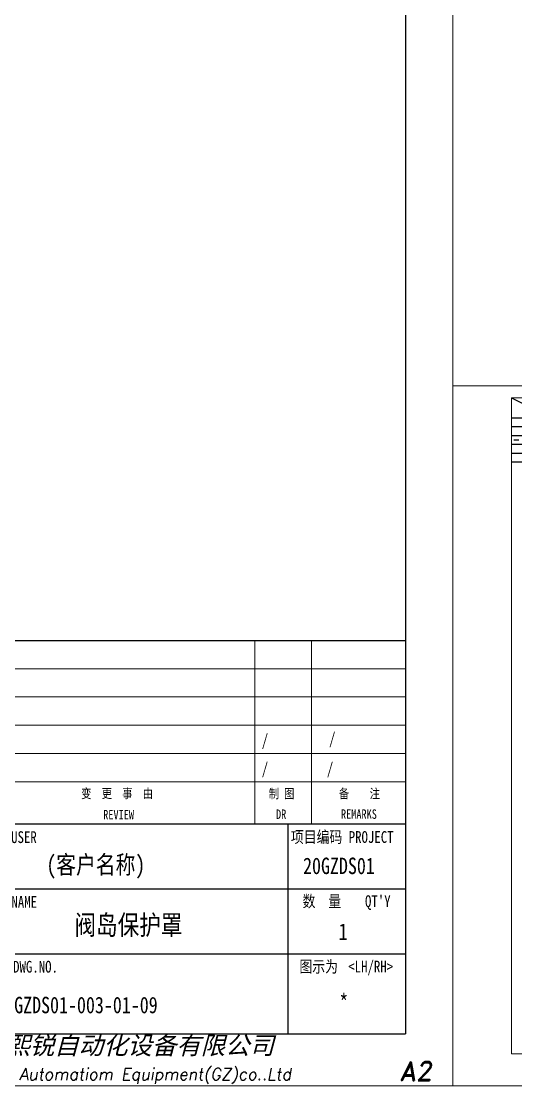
# Model space of a CAD drawing. Header units: inches. Extents: x 269 to 10986, y 1043 to 4337.
# Drawn here: x 5854.7 to 6064.6, y 3497.4 to 3949.1 of the extents above; entities that cross this region are included whole.
import ezdxf
from ezdxf.enums import TextEntityAlignment as Align

# ---------------------------------------------------------------- set-up
doc = ezdxf.new("R2010")
doc.units = ezdxf.units.IN
doc.header["$MEASUREMENT"] = 0
for name, color, linetype in [('图\\M+19E79\\M+195B6\\M+18E9A', 7, 'Continuous'), ('图号', 7, 'Continuous'), ('图名', 7, 'Continuous'), ('数量', 7, 'Continuous')]:
    doc.layers.add(name, color=color, linetype=linetype)
doc.layers.add('图框', color=7, linetype='Continuous', lineweight=18)
doc.layers.add('打印', color=7, linetype='Continuous', lineweight=15, plot=False)
doc.layers.add('打印-禁用', color=7, linetype='Continuous', lineweight=15, plot=False)
doc.styles.add('STYLE1', font='')
doc.styles.add('国标', font='simfang.ttf', dxfattribs={"width": 0.8})
doc.styles.add('标题\\M+18E9A', font='romand.shx', dxfattribs={"oblique": 10, "bigfont": 'bigfont.shx'})
doc.styles.get('STYLE1').set_extended_font_data('SimSun')

# ---------------------------------------------------------------- blocks, each defined once
blk = doc.blocks.new('GZDEH零件A2图框V02版')
at = {"layer": '图\\M+19E79\\M+195B6\\M+18E9A', "linetype": 'Continuous'}
for p, q in [((584, 410), (584, 11)), ((469, 94.5), (584, 94.5)), ((20, 11), (584, 11))]:
    blk.add_line(p, q, dxfattribs=at)
at = {"layer": '图\\M+19E79\\M+195B6\\M+18E9A', "color": 7}
blk.add_line((584, 55.5), (404, 55.5), dxfattribs=at)
at = {"layer": '图\\M+19E79\\M+195B6\\M+18E9A', "color": 9}
for p, q in [((584, 55.5), (404, 55.5)), ((559, 55.5), (559, 11)), ((493.5, 41.75), (584, 41.75)), ((493.5, 28), (584, 28))]:
    blk.add_line(p, q, dxfattribs=at)
at = {"layer": '图框', "color": 9}
for p, q in [((552, 55.5), (552, 94.5)), ((564, 94.5), (564, 55.5)), ((469, 88.5), (584, 88.5)), ((469, 82.5), (584, 82.5)), ((469, 76.5), (584, 76.5)), ((469, 70.5), (584, 70.5)), ((469, 64.5), (584, 64.5))]:
    blk.add_line(p, q, dxfattribs=at)
at = {"layer": '打印-禁用', "linetype": 'Continuous'}
for p, q in [((594, 0), (594, 420)), ((0, 0), (594, 0))]:
    blk.add_line(p, q, dxfattribs=at)
at = {"layer": '图\\M+19E79\\M+195B6\\M+18E9A', "color": 9, "style": '国标', "width": 0.8}
for s, p in [('项目编码 PROJECT', (559.64, 51.53)), ('数  量', (562.12, 37.91)), ('NAME', (500.31, 37.75)), ("QT'Y ", (575.37, 37.91)), ('DWG.NO.', (500.67, 24)), ('图示为', (561.45, 24.03)), ('<LH/RH>', (571.82, 24.03))]:
    blk.add_text(s, height=2.5, dxfattribs=at).set_placement(p)
blk.add_text('USER', height=2.5, dxfattribs=at).set_placement((502.97, 51.5), align=Align.CENTER)
at = {"layer": '图\\M+19E79\\M+195B6\\M+18E9A', "color": 7, "lineweight": -3, "style": 'STYLE1', "oblique": 15}
blk.add_text('广州熙锐自动化设备有限公司 ', height=3.8, dxfattribs=at).set_placement((488.67, 6.66))
at = {"layer": '图\\M+19E79\\M+195B6\\M+18E9A', "color": 7, "style": '标题\\M+18E9A', "oblique": 10}
for s, height, p in [('A2', 4, (586.13, 3.14)), ('XR Automatiom Equipment(GZ)co..Ltd', 2.5, (527.77, 2.28))]:
    blk.add_text(s, height=height, dxfattribs=at).set_placement(p, align=Align.MIDDLE)
at = {"layer": '图框', "color": 9, "style": '国标', "width": 0.8}
for s, p in [('变  更  事  由', (522.75, 61.03)), ('REVIEW', (523.06, 56.51))]:
    blk.add_text(s, height=2, dxfattribs=at).set_placement(p, align=Align.CENTER)
for s, p in [('制 图', (557.66, 62.01)), ('备    注', (574.18, 62.04)), ('DR', (557.57, 57.62)), ('REMARKS', (574.08, 57.64))]:
    blk.add_text(s, height=2, dxfattribs=at).set_placement(p, align=Align.MIDDLE)
blk = doc.blocks.new('DEH A2')
at = {"layer": '图框'}
blk.add_blockref('GZDEH零件A2图框V02版', (0, 0), dxfattribs=at)
blk = doc.blocks.new('GZDEH零件A3图框V01版')
at = {"layer": '图\\M+19E79\\M+195B6\\M+18E9A', "color": 9}
for p, q in [((2882.49, -1554.46), (2899.37, -1562.92)), ((2882.49, -1562.92), (2990.09, -1562.92)), ((2882.49, -1566.67), (2990.09, -1566.67)), ((2882.49, -1570.42), (2990.09, -1570.42)), ((2882.49, -1574.17), (2990.09, -1574.17)), ((2883.43, -1572.27), (2885.49, -1572.27)), ((2882.49, -1577.92), (2990.09, -1577.92)), ((2882.49, -1581.67), (2990.09, -1581.67))]:
    blk.add_line(p, q, dxfattribs=at)
at = {"layer": '图框', "linetype": 'Continuous'}
for p, q in [((2882.49, -1554.46), (2882.49, -1832.96)), ((3272.49, -1554.46), (2882.49, -1554.46)), ((2882.49, -1832.96), (3272.49, -1832.96))]:
    blk.add_line(p, q, dxfattribs=at)
at = {"layer": '打印-禁用', "linetype": 'Continuous'}
for p, q in [((2857.49, -1549.46), (2857.49, -1846.46)), ((3277.49, -1549.46), (2857.49, -1549.46)), ((2857.49, -1846.46), (3277.49, -1846.46))]:
    blk.add_line(p, q, dxfattribs=at)
blk = doc.blocks.new('DEH A3')
at = {"layer": '图框'}
blk.add_blockref('GZDEH零件A3图框V01版', (-2857.49, 1846.46), dxfattribs=at)

msp = doc.modelspace()

# ---------------------------------------------------------------- linework, layer by layer
at = {"layer": '打印'}
msp.add_lwpolyline([(6037.912, 3794.354), (6457.912, 3794.354), (6457.912, 3497.354), (6037.912, 3497.354)], close=True, dxfattribs=at)

# ---------------------------------------------------------------- block references
at = {"layer": '图框', "xscale": 2, "yscale": 2, "zscale": 2}
msp.add_blockref('DEH A2', (4849.912, 3497.354), dxfattribs=at)
at = {"layer": '图框'}
msp.add_blockref('DEH A3', (6037.912, 3497.354), dxfattribs=at)

# ---------------------------------------------------------------- texts
at = {"layer": '图\\M+19E79\\M+195B6\\M+18E9A', "color": 3, "style": '国标', "width": 0.8}
for s, height, p in [('/', 5, (5956.812, 3641.495)), ('/', 5, (5985.402, 3642.237)), ('/', 5, (5956.812, 3629.495)), ('/', 5, (5984.475, 3629.517)), ('    (客户名称)', 7.7, (5848.602, 3587.315)), ('20GZDS01', 7, (5974.346, 3587.173))]:
    msp.add_text(s, height=height, dxfattribs=at).set_placement(p)
msp.add_text('*', height=7, dxfattribs=at).set_placement((5991.655, 3529.186), align=Align.CENTER)
at = {"layer": '图号', "color": 3, "style": '国标', "width": 0.8}
msp.add_text('20GZDS01-003-01-09', height=7, dxfattribs=at).set_placement((5844.071, 3528.1))
at = {"layer": '图名', "color": 3, "style": '国标', "width": 0.8}
msp.add_text('阀岛保护罩', height=8.4, dxfattribs=at).set_placement((5900.216, 3561.381), align=Align.CENTER)
at = {"layer": '数量', "color": 3, "style": '国标', "width": 0.8}
msp.add_text('1', height=7, dxfattribs=at).set_placement((5991.348, 3559.25), align=Align.CENTER)

doc.saveas('drawing.dxf')
